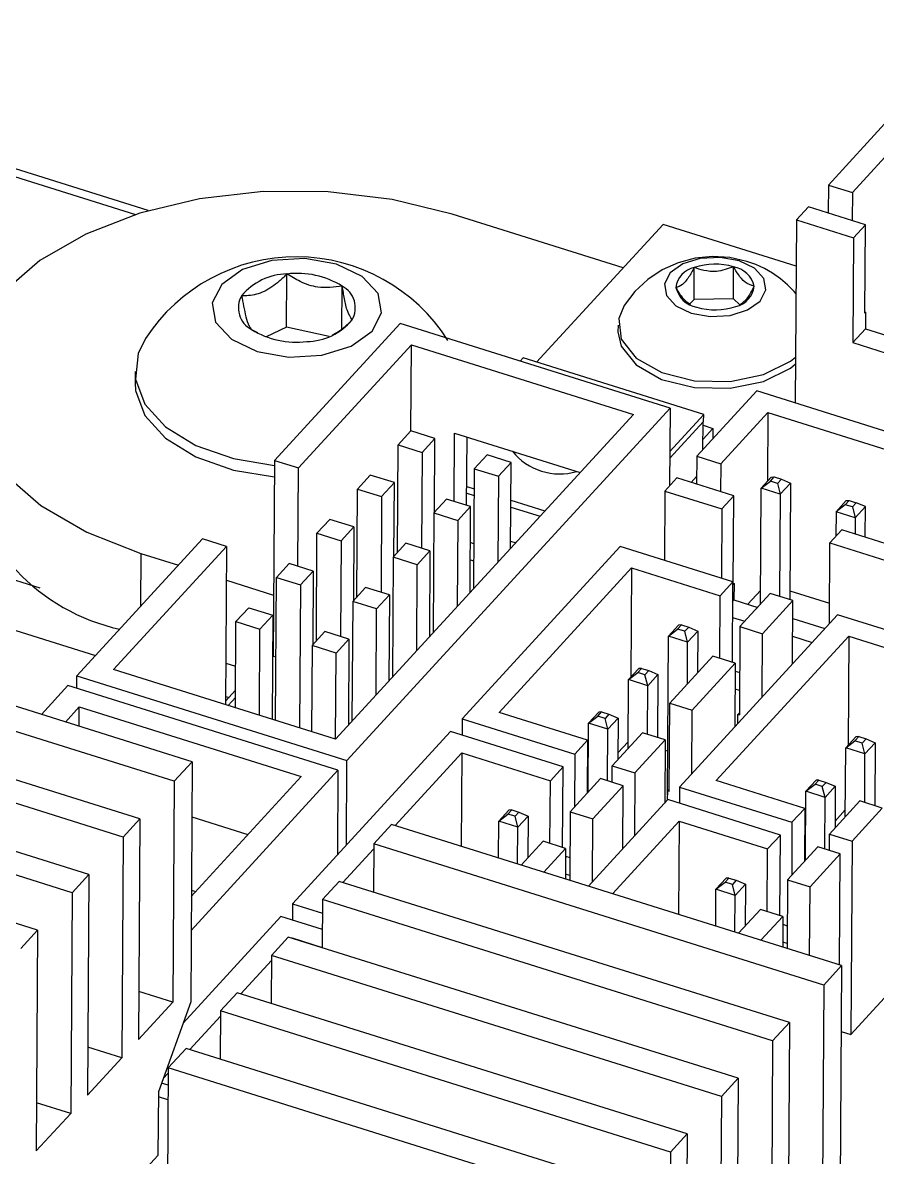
# Model space of a CAD drawing. Header units: millimetres. Extents: x -11 to 294, y 0 to 216.
# Drawn here: x 115.84 to 124.22, y 164.53 to 175.66 of the extents above; entities that cross this region are included whole.
import ezdxf

# ---------------------------------------------------------------- set-up
doc = ezdxf.new("R2010")
doc.units = ezdxf.units.MM

msp = doc.modelspace()

# ---------------------------------------------------------------- linework, layer by layer
at = {"color": 8, "linetype": 'Continuous', "lineweight": 25}
for p, q in [((111.103, 175.613), (116.947, 173.778)), ((108.284, 172.539), (116.008, 170.114)), ((116.999, 170.452), (116.996, 169.93)), ((117.832, 169.049), (117.865, 169.039))]:
    msp.add_line(p, q, dxfattribs=at)
at = {"color": 7, "linetype": 'Continuous', "lineweight": 25}
for p, q in [((117.073, 173.816), (111.201, 175.66)), ((124.331, 174.707), (123.744, 174.067)), ((123.979, 173.993), (124.441, 174.497)), ((123.744, 174.067), (123.742, 173.792)), ((123.744, 174.067), (123.979, 173.993)), ((123.979, 173.993), (123.977, 173.718)), ((123.548, 173.853), (123.43, 173.725)), ((124.107, 173.678), (123.548, 173.853)), ((121.731, 173.255), (120.053, 173.782)), ((123.43, 173.725), (123.419, 171.927)), ((123.43, 173.725), (123.99, 173.55)), ((122.122, 173.681), (120.881, 172.329)), ((123.428, 173.271), (122.122, 173.681)), ((123.99, 173.55), (124.107, 173.678)), ((124.102, 172.811), (124.107, 173.678)), ((123.99, 173.55), (123.983, 172.52)), ((122.812, 172.951), (122.814, 173.264)), ((118.43, 172.672), (118.433, 173.194)), ((122.427, 172.945), (122.429, 173.258)), ((118.972, 172.656), (118.975, 173.075)), ((122.427, 172.945), (122.383, 172.897)), ((122.812, 172.951), (122.427, 172.945)), ((122.875, 172.892), (122.812, 172.951)), ((124.102, 172.822), (124.109, 172.819)), ((124.102, 172.811), (124.109, 172.819)), ((124.109, 172.819), (124.109, 172.657)), ((119.544, 172.709), (118.311, 171.364)), ((122.192, 171.877), (119.544, 172.709)), ((118.086, 172.649), (118.146, 172.62)), ((118.43, 172.672), (118.23, 172.576)), ((118.849, 172.58), (118.43, 172.672)), ((121.681, 172.693), (121.68, 172.626)), ((123.983, 172.52), (124.109, 172.657)), ((124.109, 172.657), (125.044, 172.363)), ((118.546, 171.29), (119.654, 172.498)), ((119.649, 171.653), (119.654, 172.498)), ((119.654, 172.498), (121.831, 171.814)), ((123.983, 172.52), (125.043, 172.187)), ((120.749, 172.37), (120.721, 172.339)), ((122.521, 171.814), (120.749, 172.37)), ((116.943, 172.238), (116.943, 172.127)), ((123.041, 172.046), (122.453, 171.405)), ((125.218, 171.362), (123.041, 172.046)), ((119.021, 168.419), (122.192, 171.877)), ((122.192, 171.877), (122.187, 171.115)), ((122.689, 171.331), (123.151, 171.835)), ((123.151, 171.835), (123.147, 171.16)), ((123.151, 171.835), (124.857, 171.299)), ((121.831, 171.814), (118.911, 168.629)), ((122.189, 171.452), (122.521, 171.814)), ((122.189, 171.385), (122.52, 171.746)), ((122.514, 171.472), (122.516, 171.741)), ((122.516, 171.709), (122.611, 171.679)), ((122.52, 171.746), (122.521, 171.814)), ((119.649, 171.654), (119.524, 171.517)), ((119.884, 171.58), (119.649, 171.654)), ((120.072, 170.962), (120.076, 171.633)), ((120.076, 171.633), (121.309, 171.245)), ((120.196, 170.923), (120.2, 171.594)), ((122.611, 171.679), (122.515, 171.573)), ((122.611, 171.679), (122.611, 171.577)), ((119.517, 170.46), (119.524, 171.517)), ((119.524, 171.517), (119.759, 171.443)), ((119.884, 171.58), (119.759, 171.443)), ((119.88, 170.856), (119.884, 171.58)), ((119.759, 171.443), (119.753, 170.504)), ((120.396, 171.419), (120.271, 171.283)), ((120.632, 171.345), (120.396, 171.419)), ((122.453, 171.405), (122.452, 171.131)), ((122.453, 171.405), (122.689, 171.331)), ((118.311, 171.364), (118.299, 169.44)), ((118.311, 171.364), (118.546, 171.29)), ((118.54, 170.326), (118.546, 171.29)), ((120.271, 171.283), (120.264, 170.105)), ((120.271, 171.283), (120.507, 171.209)), ((120.632, 171.345), (120.507, 171.209)), ((120.627, 170.501), (120.632, 171.345)), ((122.689, 171.331), (122.687, 171.057)), ((119.251, 171.22), (119.126, 171.083)), ((119.487, 171.146), (119.251, 171.22)), ((120.507, 171.209), (120.501, 170.364)), ((122.258, 171.192), (122.14, 171.064)), ((122.817, 171.016), (122.258, 171.192)), ((122.399, 171.147), (122.452, 171.205)), ((123.084, 171.092), (123.184, 171.201)), ((123.084, 171.092), (123.175, 171.161)), ((123.175, 171.161), (123.212, 171.202)), ((123.245, 171.139), (123.175, 171.161)), ((123.184, 171.201), (123.212, 171.202)), ((123.212, 171.202), (123.283, 171.18)), ((123.283, 171.18), (123.245, 171.139)), ((123.283, 171.18), (123.373, 171.142)), ((119.12, 170.027), (119.126, 171.083)), ((119.126, 171.083), (119.361, 171.01)), ((119.487, 171.146), (119.361, 171.01)), ((119.482, 170.422), (119.487, 171.146)), ((120.197, 171.11), (120.27, 171.087)), ((120.197, 171.042), (120.27, 171.019)), ((122.14, 171.064), (122.136, 170.383)), ((122.14, 171.064), (122.699, 170.888)), ((123.077, 169.951), (123.084, 171.092)), ((123.272, 171.032), (123.084, 171.092)), ((123.245, 171.139), (123.272, 171.032)), ((123.373, 171.142), (123.272, 171.032)), ((123.373, 171.142), (123.366, 169.997)), ((119.361, 171.01), (119.356, 170.07)), ((119.999, 170.985), (119.873, 170.849)), ((120.234, 170.911), (119.999, 170.985)), ((120.63, 170.974), (120.964, 170.869)), ((122.699, 170.888), (122.817, 171.016)), ((122.811, 170.149), (122.817, 171.016)), ((123.272, 171.032), (123.266, 170.028)), ((123.82, 170.861), (123.92, 170.97)), ((123.91, 170.93), (123.82, 170.861)), ((123.91, 170.93), (123.948, 170.971)), ((123.981, 170.908), (123.91, 170.93)), ((123.92, 170.97), (123.948, 170.971)), ((123.948, 170.971), (124.018, 170.949)), ((124.018, 170.949), (123.981, 170.908)), ((124.108, 170.911), (124.018, 170.949)), ((119.873, 170.849), (119.866, 169.671)), ((119.873, 170.849), (120.109, 170.775)), ((120.234, 170.911), (120.109, 170.775)), ((120.229, 170.067), (120.234, 170.911)), ((120.629, 170.906), (120.916, 170.816)), ((122.699, 170.888), (122.695, 170.208)), ((123.82, 170.861), (123.818, 170.621)), ((124.008, 170.801), (123.82, 170.861)), ((123.981, 170.908), (124.008, 170.801)), ((124.108, 170.911), (124.008, 170.801)), ((124.106, 170.611), (124.108, 170.911)), ((118.728, 170.65), (118.854, 170.786)), ((119.089, 170.712), (118.854, 170.786)), ((118.964, 170.576), (119.089, 170.712)), ((119.089, 170.712), (119.085, 169.988)), ((120.109, 170.775), (120.104, 169.93)), ((124.008, 170.801), (124.007, 170.642)), ((117.606, 170.595), (116.373, 169.25)), ((117.841, 170.521), (117.606, 170.595)), ((118.722, 169.593), (118.728, 170.65)), ((118.728, 170.65), (118.964, 170.576)), ((123.876, 170.684), (123.759, 170.555)), ((124.435, 170.508), (123.876, 170.684)), ((116.733, 169.313), (117.841, 170.521)), ((117.841, 170.521), (117.832, 168.968)), ((118.964, 170.576), (118.958, 169.636)), ((119.601, 170.552), (119.476, 170.415)), ((119.836, 170.478), (119.601, 170.552)), ((121.703, 170.519), (120.153, 168.828)), ((120.267, 170.547), (120.232, 170.558)), ((120.676, 170.554), (120.627, 170.57)), ((122.807, 170.173), (121.703, 170.519)), ((123.754, 169.763), (123.759, 170.555)), ((123.759, 170.555), (124.318, 170.38)), ((116.999, 170.452), (117.368, 170.336)), ((119.476, 170.415), (119.469, 169.237)), ((119.711, 170.341), (119.476, 170.415)), ((119.711, 170.341), (119.836, 170.478)), ((119.836, 170.478), (119.831, 169.633)), ((120.231, 170.389), (120.266, 170.379)), ((118.331, 170.216), (118.456, 170.353)), ((118.691, 170.279), (118.456, 170.353)), ((118.566, 170.142), (118.691, 170.279)), ((118.691, 170.279), (118.687, 169.555)), ((119.706, 169.496), (119.711, 170.341)), ((120.514, 168.891), (121.813, 170.309)), ((121.813, 170.309), (121.807, 169.238)), ((121.813, 170.309), (122.681, 170.036)), ((117.839, 170.188), (118.302, 170.043)), ((118.322, 168.814), (118.331, 170.216)), ((118.331, 170.216), (118.566, 170.142)), ((122.681, 170.036), (122.807, 170.173)), ((122.802, 169.382), (122.807, 170.173)), ((122.811, 170.16), (122.819, 170.158)), ((122.811, 170.149), (122.819, 170.158)), ((122.819, 170.158), (122.818, 169.995)), ((118.566, 170.142), (118.557, 168.74)), ((119.203, 170.118), (119.078, 169.981)), ((119.439, 170.044), (119.203, 170.118)), ((119.313, 169.907), (119.439, 170.044)), ((119.439, 170.044), (119.433, 169.199)), ((122.678, 169.421), (122.681, 170.036)), ((123.174, 170.057), (122.877, 169.733)), ((122.954, 169.952), (123.078, 170.087)), ((123.395, 169.988), (123.174, 170.057)), ((123.366, 170.084), (123.755, 169.962)), ((119.078, 169.981), (119.071, 168.804)), ((119.313, 169.907), (119.078, 169.981)), ((122.805, 169.981), (122.818, 169.995)), ((122.818, 169.995), (123.051, 169.922)), ((123.098, 169.663), (123.395, 169.988)), ((123.391, 169.367), (123.395, 169.988)), ((118.058, 169.919), (117.933, 169.782)), ((118.058, 169.919), (118.294, 169.845)), ((118.168, 169.708), (118.294, 169.845)), ((118.294, 169.845), (118.287, 168.825)), ((119.308, 169.063), (119.313, 169.907)), ((123.834, 169.85), (122.284, 168.159)), ((122.804, 169.824), (122.925, 169.786)), ((123.394, 169.814), (123.71, 169.715)), ((124.937, 169.504), (123.834, 169.85)), ((117.503, 168.407), (113.089, 169.793)), ((117.928, 168.938), (117.933, 169.782)), ((117.933, 169.782), (118.168, 169.708)), ((118.163, 168.864), (118.168, 169.708)), ((122.175, 169.64), (122.275, 169.749)), ((122.175, 169.64), (122.265, 169.709)), ((122.265, 169.709), (122.303, 169.75)), ((122.336, 169.687), (122.265, 169.709)), ((122.303, 169.75), (122.275, 169.749)), ((122.303, 169.75), (122.374, 169.728)), ((122.374, 169.728), (122.336, 169.687)), ((122.374, 169.728), (122.463, 169.69)), ((122.877, 169.733), (122.872, 168.866)), ((122.877, 169.733), (123.098, 169.663)), ((117.327, 168.215), (112.913, 169.601)), ((118.806, 169.684), (118.68, 169.547)), ((119.041, 169.61), (118.806, 169.684)), ((118.916, 169.474), (119.041, 169.61)), ((119.041, 169.61), (119.036, 168.765)), ((122.165, 168.082), (122.175, 169.64)), ((122.363, 169.58), (122.175, 169.64)), ((122.363, 169.58), (122.336, 169.687)), ((122.463, 169.69), (122.363, 169.58)), ((122.463, 169.69), (122.461, 169.279)), ((122.644, 168.222), (123.944, 169.639)), ((123.094, 169.043), (123.098, 169.663)), ((123.393, 169.639), (123.585, 169.578)), ((123.944, 169.639), (123.937, 168.569)), ((123.944, 169.639), (124.812, 169.367)), ((118.299, 169.512), (118.291, 169.504)), ((118.68, 169.547), (118.675, 168.703)), ((118.916, 169.474), (118.68, 169.547)), ((122.361, 169.17), (122.363, 169.58)), ((117.834, 169.375), (117.93, 169.345)), ((118.299, 169.44), (118.291, 169.432)), ((118.326, 169.432), (118.299, 169.44)), ((118.911, 168.629), (118.916, 169.474)), ((122.611, 169.442), (122.188, 168.981)), ((122.409, 168.912), (122.831, 169.373)), ((122.831, 169.373), (122.611, 169.442)), ((122.831, 169.373), (122.828, 168.753)), ((118.911, 168.629), (116.733, 169.313)), ((121.783, 169.213), (121.884, 169.322)), ((121.783, 169.213), (121.874, 169.282)), ((121.874, 169.282), (121.912, 169.323)), ((121.945, 169.26), (121.874, 169.282)), ((121.912, 169.323), (121.884, 169.322)), ((121.912, 169.323), (121.982, 169.301)), ((121.982, 169.301), (121.945, 169.26)), ((121.972, 169.153), (121.945, 169.26)), ((122.072, 169.263), (121.972, 169.153)), ((121.982, 169.301), (122.072, 169.263)), ((122.072, 169.263), (122.068, 168.645)), ((122.831, 169.296), (122.874, 169.283)), ((116.99, 167.848), (112.576, 169.234)), ((116.285, 169.155), (116.025, 168.871)), ((118.934, 168.323), (116.285, 169.155)), ((116.372, 169.128), (116.373, 169.25)), ((116.373, 169.25), (119.021, 168.419)), ((121.779, 168.536), (121.783, 169.213)), ((121.972, 169.153), (121.783, 169.213)), ((121.969, 168.676), (121.972, 169.153)), ((116.826, 167.668), (112.412, 169.054)), ((117.929, 169.108), (117.832, 169.003)), ((117.928, 169.036), (117.858, 168.96)), ((122.873, 169.107), (122.83, 169.121)), ((116.26, 168.797), (116.395, 168.945)), ((116.394, 168.755), (116.395, 168.945)), ((116.395, 168.945), (118.573, 168.261)), ((122.183, 168.114), (122.188, 168.981)), ((122.188, 168.981), (122.409, 168.912)), ((120.153, 168.828), (120.152, 168.668)), ((120.153, 168.828), (121.256, 168.482)), ((121.382, 168.619), (120.514, 168.891)), ((121.392, 168.786), (121.492, 168.895)), ((121.392, 168.786), (121.482, 168.856)), ((121.482, 168.856), (121.52, 168.897)), ((121.553, 168.833), (121.482, 168.856)), ((121.52, 168.897), (121.492, 168.895)), ((121.52, 168.897), (121.591, 168.874)), ((121.591, 168.874), (121.553, 168.833)), ((121.58, 168.727), (121.553, 168.833)), ((121.681, 168.836), (121.58, 168.727)), ((121.591, 168.874), (121.681, 168.836)), ((121.681, 168.836), (121.678, 168.425)), ((122.405, 168.291), (122.409, 168.912)), ((122.856, 168.784), (122.857, 168.87)), ((122.857, 168.87), (122.872, 168.886)), ((122.857, 168.87), (122.872, 168.866)), ((120.038, 168.704), (118.488, 167.013)), ((121.142, 168.357), (120.038, 168.704)), ((121.388, 168.109), (121.392, 168.786)), ((121.58, 168.727), (121.392, 168.786)), ((121.577, 168.22), (121.58, 168.727)), ((116.489, 167.301), (112.075, 168.687)), ((121.256, 168.482), (121.382, 168.619)), ((121.382, 168.619), (121.378, 168.098)), ((121.922, 168.691), (121.624, 168.366)), ((121.678, 168.493), (121.78, 168.603)), ((121.845, 168.297), (122.142, 168.622)), ((122.142, 168.622), (121.922, 168.691)), ((122.142, 168.622), (122.139, 168.001)), ((123.914, 168.544), (124.014, 168.653)), ((123.914, 168.544), (124.005, 168.613)), ((124.005, 168.613), (124.042, 168.654)), ((124.075, 168.591), (124.005, 168.613)), ((124.042, 168.654), (124.014, 168.653)), ((124.042, 168.654), (124.113, 168.632)), ((124.113, 168.632), (124.075, 168.591)), ((124.103, 168.484), (124.075, 168.591)), ((124.203, 168.594), (124.103, 168.484)), ((124.113, 168.632), (124.203, 168.594)), ((124.203, 168.594), (124.199, 167.976)), ((116.325, 167.122), (111.911, 168.508)), ((119.496, 167.781), (120.149, 168.493)), ((120.149, 168.493), (120.143, 167.578)), ((120.149, 168.493), (121.017, 168.22)), ((121.256, 168.482), (121.253, 167.962)), ((122.142, 168.522), (122.168, 168.514)), ((123.91, 167.867), (123.914, 168.544)), ((124.103, 168.484), (123.914, 168.544)), ((124.1, 168.007), (124.103, 168.484)), ((117.327, 168.215), (117.503, 168.407)), ((117.503, 168.407), (117.489, 166.05)), ((119.016, 167.589), (119.021, 168.419)), ((121.623, 168.206), (121.624, 168.366)), ((121.624, 168.366), (121.845, 168.297)), ((117.493, 166.752), (118.934, 168.323)), ((118.573, 168.261), (117.495, 167.085)), ((118.934, 168.323), (118.929, 167.493)), ((121.017, 168.22), (121.142, 168.357)), ((121.137, 167.567), (121.142, 168.357)), ((121.845, 168.297), (121.841, 167.677)), ((117.327, 168.215), (117.314, 166.047)), ((121.013, 167.606), (121.017, 168.22)), ((121.51, 168.242), (121.212, 167.917)), ((121.379, 168.166), (121.388, 168.176)), ((121.433, 167.848), (121.73, 168.172)), ((121.73, 168.172), (121.51, 168.242)), ((121.727, 167.552), (121.73, 168.172)), ((122.284, 168.159), (122.283, 167.999)), ((122.284, 168.159), (123.387, 167.813)), ((123.512, 167.949), (122.644, 168.222)), ((123.523, 168.117), (123.623, 168.226)), ((123.523, 168.117), (123.613, 168.186)), ((123.613, 168.186), (123.651, 168.227)), ((123.684, 168.164), (123.613, 168.186)), ((123.651, 168.227), (123.623, 168.226)), ((123.651, 168.227), (123.721, 168.205)), ((123.721, 168.205), (123.684, 168.164)), ((123.711, 168.057), (123.684, 168.164)), ((123.811, 168.167), (123.711, 168.057)), ((123.721, 168.205), (123.811, 168.167)), ((123.811, 168.167), (123.809, 167.756)), ((115.988, 166.755), (111.574, 168.141)), ((122.169, 168.035), (121.391, 167.186)), ((122.165, 168.082), (122.168, 168.081)), ((122.167, 168.033), (122.168, 168.119)), ((122.168, 168.119), (122.183, 168.135)), ((122.183, 168.114), (122.168, 168.119)), ((123.273, 167.688), (122.169, 168.035)), ((123.519, 167.44), (123.523, 168.117)), ((123.711, 168.057), (123.523, 168.117)), ((123.708, 167.551), (123.711, 168.057)), ((120.51, 167.824), (120.61, 167.933)), ((120.601, 167.894), (120.638, 167.935)), ((120.638, 167.935), (120.61, 167.933)), ((120.638, 167.935), (120.709, 167.913)), ((123.387, 167.813), (123.512, 167.949)), ((123.512, 167.949), (123.509, 167.429)), ((124.052, 168.022), (123.755, 167.697)), ((123.809, 167.824), (123.91, 167.934)), ((123.976, 167.628), (124.273, 167.952)), ((124.273, 167.952), (124.052, 168.022)), ((116.826, 167.668), (116.99, 167.848)), ((116.99, 167.848), (116.977, 165.68)), ((117.5, 167.865), (118.051, 167.692)), ((120.508, 167.463), (120.51, 167.824)), ((120.51, 167.824), (120.601, 167.894)), ((120.699, 167.765), (120.51, 167.824)), ((120.671, 167.872), (120.601, 167.894)), ((120.709, 167.913), (120.671, 167.872)), ((120.699, 167.765), (120.671, 167.872)), ((120.799, 167.874), (120.699, 167.765)), ((120.709, 167.913), (120.799, 167.874)), ((120.799, 167.874), (120.796, 167.463)), ((121.212, 167.917), (121.208, 167.244)), ((121.212, 167.917), (121.433, 167.848)), ((121.429, 167.227), (121.433, 167.848)), ((121.627, 167.112), (122.279, 167.824)), ((122.279, 167.824), (122.274, 166.909)), ((122.279, 167.824), (123.147, 167.551)), ((123.387, 167.813), (123.384, 167.293)), ((119.284, 167.6), (119.46, 167.792)), ((123.874, 166.406), (119.46, 167.792)), ((120.696, 167.404), (120.699, 167.765)), ((123.754, 167.537), (123.755, 167.697)), ((123.755, 167.697), (123.976, 167.628)), ((116.826, 167.668), (116.813, 165.501)), ((119.284, 167.6), (119.281, 167.128)), ((123.698, 166.214), (119.284, 167.6)), ((120.946, 167.627), (120.732, 167.393)), ((121.167, 167.557), (120.946, 167.627)), ((123.147, 167.551), (123.273, 167.688)), ((123.268, 166.898), (123.273, 167.688)), ((123.976, 167.628), (123.964, 165.731)), ((118.983, 167.222), (119.283, 167.55)), ((120.952, 167.324), (121.167, 167.557)), ((121.167, 167.557), (121.165, 167.257)), ((121.166, 167.481), (121.209, 167.467)), ((123.144, 166.937), (123.147, 167.551)), ((123.64, 167.572), (123.343, 167.248)), ((123.51, 167.497), (123.519, 167.507)), ((123.564, 167.179), (123.861, 167.503)), ((123.861, 167.503), (123.64, 167.572)), ((123.854, 166.412), (123.861, 167.503)), ((123.964, 165.731), (125.514, 167.422)), ((116.325, 167.122), (116.489, 167.301)), ((116.489, 167.301), (116.476, 165.134)), ((121.208, 167.292), (121.165, 167.305)), ((122.641, 167.155), (122.741, 167.264)), ((122.731, 167.225), (122.769, 167.266)), ((122.769, 167.266), (122.741, 167.264)), ((122.769, 167.266), (122.84, 167.244)), ((117.495, 167.146), (117.539, 167.133)), ((118.783, 167.054), (118.947, 167.233)), ((123.361, 165.847), (118.947, 167.233)), ((122.639, 166.794), (122.641, 167.155)), ((122.641, 167.155), (122.731, 167.225)), ((122.829, 167.096), (122.641, 167.155)), ((122.802, 167.203), (122.731, 167.225)), ((122.84, 167.244), (122.802, 167.203)), ((122.829, 167.096), (122.802, 167.203)), ((122.93, 167.205), (122.829, 167.096)), ((122.84, 167.244), (122.93, 167.205)), ((122.93, 167.205), (122.927, 166.794)), ((123.343, 167.248), (123.339, 166.574)), ((123.343, 167.248), (123.564, 167.179)), ((123.56, 166.505), (123.564, 167.179)), ((116.325, 167.122), (116.312, 164.954)), ((118.783, 167.054), (118.78, 166.582)), ((123.197, 165.668), (118.783, 167.054)), ((122.827, 166.735), (122.829, 167.096)), ((118.488, 167.013), (118.487, 166.852)), ((118.488, 167.013), (118.782, 166.921)), ((123.077, 166.958), (122.862, 166.724)), ((123.297, 166.888), (123.077, 166.958)), ((118.374, 166.888), (117.414, 165.841)), ((118.781, 166.76), (118.374, 166.888)), ((123.083, 166.655), (123.297, 166.888)), ((123.297, 166.888), (123.296, 166.588)), ((123.297, 166.812), (123.34, 166.798)), ((115.824, 166.575), (115.988, 166.755)), ((115.988, 166.755), (115.975, 164.587)), ((118.282, 166.507), (118.446, 166.687)), ((122.86, 165.301), (118.446, 166.687)), ((118.482, 166.675), (118.484, 166.678)), ((118.484, 166.678), (118.78, 166.585)), ((118.484, 166.678), (118.484, 166.675)), ((123.339, 166.622), (123.296, 166.636)), ((118.282, 166.507), (118.279, 166.035)), ((122.696, 165.121), (118.282, 166.507)), ((117.981, 166.129), (118.281, 166.457)), ((123.698, 166.214), (123.874, 166.406)), ((123.874, 166.406), (123.859, 164.049)), ((117.314, 166.047), (116.98, 166.152)), ((117.781, 165.961), (117.945, 166.14)), ((122.359, 164.754), (117.945, 166.14)), ((123.698, 166.214), (123.684, 164.047)), ((116.977, 165.68), (117.314, 166.047)), ((117.489, 166.05), (117.172, 165.166)), ((117.781, 165.961), (117.778, 165.489)), ((122.194, 164.575), (117.781, 165.961)), ((117.48, 165.582), (117.78, 165.91)), ((123.197, 165.668), (123.361, 165.847)), ((123.361, 165.847), (123.348, 163.68)), ((123.87, 165.761), (123.964, 165.731)), ((116.813, 165.501), (116.479, 165.606)), ((117.268, 165.402), (117.444, 165.594)), ((121.858, 164.208), (117.444, 165.594)), ((123.197, 165.668), (123.183, 163.5)), ((116.476, 165.134), (116.813, 165.501)), ((117.268, 165.402), (117.253, 163.044)), ((121.682, 164.016), (117.268, 165.402)), ((117.267, 165.234), (117.204, 165.254)), ((117.22, 165.299), (117.267, 165.351)), ((122.696, 165.121), (122.86, 165.301)), ((122.86, 165.301), (122.847, 163.133)), ((117.172, 165.166), (117.168, 164.543)), ((116.312, 164.954), (115.978, 165.059)), ((117.266, 165.089), (117.172, 165.118)), ((122.696, 165.121), (122.682, 162.954)), ((116.312, 164.954), (115.975, 164.587)), ((122.194, 164.575), (122.359, 164.754)), ((122.359, 164.754), (122.346, 162.587)), ((116.302, 163.599), (117.168, 164.543)), ((122.194, 164.575), (122.181, 162.407))]:
    msp.add_line(p, q, dxfattribs=at)
at = {"color": 7, "linetype": 'Continuous', "lineweight": 25, "flags": 128}
for points in [[(120.053, 173.782), (119.464, 173.926), (118.839, 174), (118.201, 174.002), (117.577, 173.931), (116.989, 173.791), (116.46, 173.586), (116.01, 173.325), (115.657, 173.018), (115.414, 172.676), (115.291, 172.312), (115.292, 171.941), (115.418, 171.577), (115.663, 171.233), (116.018, 170.923), (116.469, 170.66), (116.999, 170.452)], [(118.777, 172.397), (119.063, 172.486), (119.268, 172.632), (119.36, 172.814), (119.327, 173.002), (119.172, 173.169), (118.919, 173.29), (118.608, 173.345), (118.284, 173.327), (117.998, 173.238), (117.794, 173.091), (117.701, 172.91), (117.734, 172.722), (117.889, 172.555), (118.142, 172.434), (118.453, 172.379), (118.777, 172.397)], [(123.426, 173.003), (123.409, 173.022), (123.344, 173.088), (123.273, 173.148), (123.197, 173.201), (123.116, 173.247), (123.032, 173.287), (122.945, 173.318), (122.778, 173.356), (122.607, 173.367), (122.436, 173.349), (122.271, 173.305), (122.115, 173.234), (121.972, 173.139), (121.847, 173.022), (121.742, 172.886)], [(122.315, 173.293), (122.191, 173.205), (122.135, 173.097), (122.155, 172.984), (122.247, 172.883), (122.398, 172.811), (122.585, 172.777), (122.779, 172.788), (122.951, 172.841), (123.074, 172.928), (123.131, 173.037), (123.111, 173.15), (123.019, 173.25), (122.868, 173.323), (122.681, 173.356), (122.487, 173.346), (122.315, 173.293)], [(121.742, 172.886), (121.687, 172.756), (121.71, 172.553), (121.857, 172.368), (122.109, 172.226), (122.431, 172.147), (122.78, 172.14), (123.109, 172.207), (123.373, 172.338), (123.422, 172.378)], [(121.68, 172.626), (121.71, 172.486), (121.857, 172.301), (122.108, 172.159), (122.43, 172.079), (122.779, 172.073), (123.108, 172.14), (123.372, 172.271), (123.422, 172.311)], [(117.046, 172.561), (116.973, 172.414), (116.948, 172.163), (117.04, 171.917), (117.242, 171.695), (117.539, 171.512), (117.91, 171.382), (118.31, 171.316)], [(116.943, 172.127), (116.947, 172.051), (117.039, 171.806), (117.241, 171.583), (117.539, 171.4), (117.909, 171.27), (118.31, 171.204)]]:
    msp.add_lwpolyline(points, dxfattribs=at)
at = {"color": 8, "linetype": 'Continuous', "lineweight": 25, "flags": 128}
msp.add_lwpolyline([(52.166, 111.067), (108.126, 172.097), (116.556, 169.45)], dxfattribs=at)
at = {"color": 7, "linetype": 'Continuous', "lineweight": 25}
for centre, radius, start, end in [((118.523, 171.6), 1.762, 32.3355, 146.963), ((122.631, 172.665), 0.626, 73.0236, 108.8199), ((122.771, 173.014), 0.253, 13.3773, 80.3509), ((118.444, 172.601), 0.593, 91.046, 140.172), ((118.535, 172.366), 0.834, 58.1973, 97.0231), ((122.473, 173.036), 0.226, 101.2653, 173.6976), ((118.866, 172.863), 0.238, 329.7879, 62.8372), ((122.494, 173.119), 0.253, 193.3759, 260.3523), ((122.792, 173.098), 0.226, 281.2652, 353.6973), ((118.195, 172.861), 0.238, 149.7864, 242.8387), ((122.635, 173.468), 0.626, 253.0236, 288.82), ((118.617, 173.123), 0.593, 271.0466, 320.1734), ((118.526, 173.358), 0.834, 238.1939, 277.0245), ((121.108, 171.827), 0.595, 218.7632, 286.3697), ((117.223, 171.637), 1.977, 189.1251, 257.4127)]:
    msp.add_arc(centre, radius, start, end, dxfattribs=at)
for points, knots in [([(122.814, 173.264), (122.758, 173.245), (122.663, 173.211), (122.529, 173.223), (122.459, 173.247), (122.429, 173.258)], [0, 0, 0, 0, 0.440699, 0.755692, 1, 1, 1, 1]), ([(123.017, 173.073), (122.986, 173.084), (122.923, 173.107), (122.862, 173.185), (122.829, 173.238), (122.814, 173.264)], [0, 0, 0, 0, 0.344327, 0.686021, 1, 1, 1, 1]), ([(118.433, 173.194), (118.408, 173.169), (118.34, 173.104), (118.219, 173.017), (118.086, 172.979), (118.011, 172.981), (117.989, 172.981)], [0, 0, 0, 0, 0.20735, 0.558362, 0.870321, 1, 1, 1, 1]), ([(118.975, 173.075), (118.895, 173.065), (118.754, 173.047), (118.57, 173.11), (118.476, 173.168), (118.433, 173.194)], [0, 0, 0, 0, 0.416629, 0.738175, 1, 1, 1, 1]), ([(122.429, 173.258), (122.42, 173.241), (122.394, 173.192), (122.35, 173.124), (122.294, 173.074), (122.259, 173.064), (122.248, 173.061)], [0, 0, 0, 0, 0.205866, 0.602348, 0.880066, 1, 1, 1, 1]), ([(119.072, 172.743), (119.056, 172.77), (119.019, 172.835), (118.998, 172.95), (118.983, 173.033), (118.975, 173.075)], [0, 0, 0, 0, 0.26896, 0.635957, 1, 1, 1, 1]), ([(122.248, 173.061), (122.274, 173.015), (122.312, 172.949), (122.373, 172.907), (122.393, 172.893)], [0, 0, 0, 0, 0.686046, 1, 1, 1, 1]), ([(122.876, 172.893), (122.894, 172.906), (122.942, 172.939), (122.983, 173.008), (123.009, 173.056), (123.017, 173.073)], [0, 0, 0, 0, 0.28466, 0.755553, 1, 1, 1, 1]), ([(117.989, 172.981), (118.002, 172.912), (118.02, 172.812), (118.051, 172.697), (118.078, 172.66), (118.086, 172.649)], [0, 0, 0, 0, 0.605502, 0.879591, 1, 1, 1, 1]), ([(118.878, 172.593), (118.919, 172.618), (118.989, 172.66), (119.047, 172.718), (119.072, 172.743)], [0, 0, 0, 0, 0.570698, 1, 1, 1, 1])]:
    msp.add_open_spline(points, degree=3, knots=knots, dxfattribs=at)

doc.saveas('drawing.dxf')
